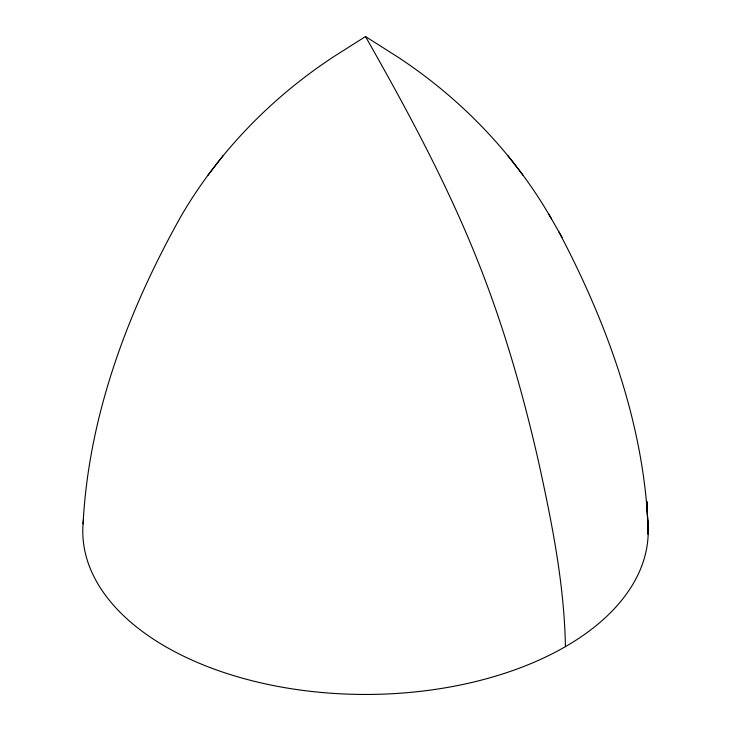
<?xml version="1.0" encoding="UTF-8"?>
<svg xmlns="http://www.w3.org/2000/svg" width="731" height="731" viewBox="0 0 731 731"><rect width="100%" height="100%" fill="white"/><g stroke="black" fill="none" stroke-linecap="round" stroke-linejoin="round"><path stroke-width="1.1" d="M83.06 523.926C88.734 414.322 128.866 308.509 182.476 213.69C219.912 150.531 272.407 96.876 333.738 56.68L365.5 36.55L397.262 56.68C460.256 97.981 514.012 153.483 551.521 218.916M223.293 155.401L208.07 175.12M522.93 175.12L507.707 155.401M558.923 231.91C606.748 322.782 643.508 422.582 648.086 526.009M548.524 213.69L562.084 237.438M365.5 36.55C402.141 101.061 437.668 166.394 466.881 234.66A695.144 401.346 60 0 1 481.437 270.369C505.624 332.614 523.835 397.024 538.637 462.093C551.914 522.802 564.332 584.288 565.419 646.643M647.502 519.577A282.723 163.232 0 0 1 365.5 694.45A282.723 163.232 0 0 1 83.498 519.577M647.2 509.37L646.862 501.393L648.178 534.343L647.2 509.37"/></g></svg>
